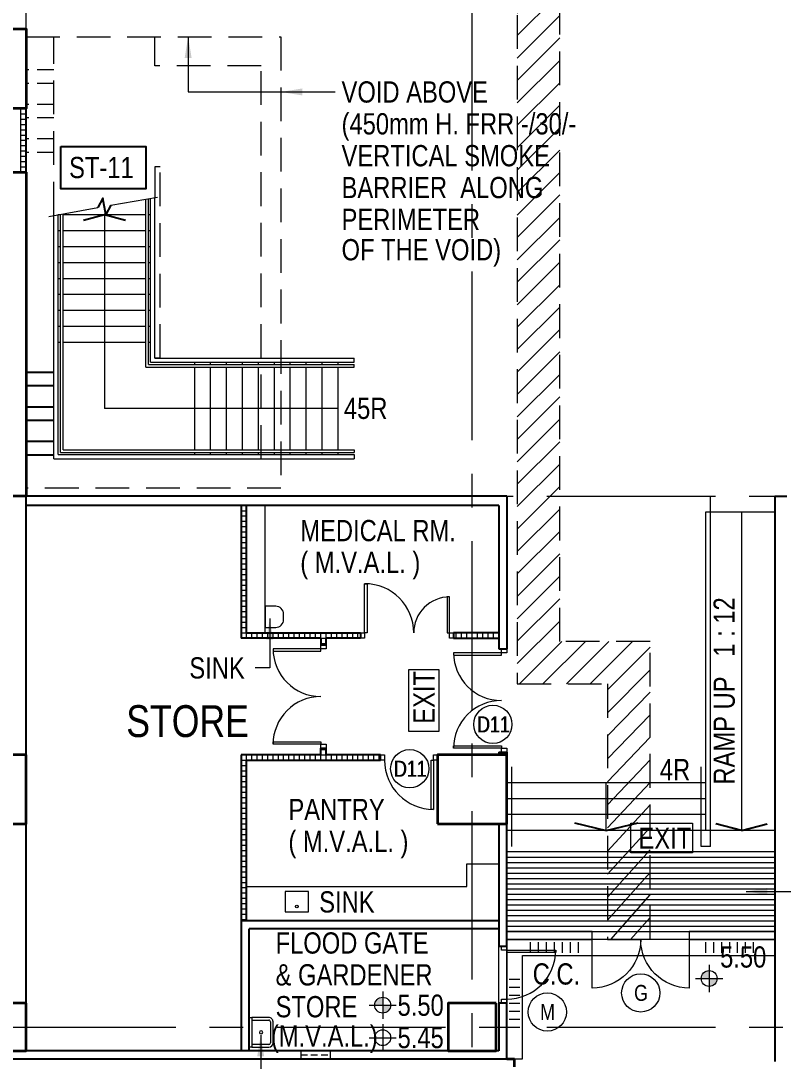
# Model space of a CAD drawing. Header units: millimetres. Extents: x 833576263 to 1668046980, y 817519639 to 1636103653.
# Drawn here: x 834035890 to 834050248, y 818036284 to 818055878 of the extents above; entities that cross this region are included whole.
import ezdxf
from ezdxf.enums import TextEntityAlignment as Align

# ---------------------------------------------------------------- set-up
doc = ezdxf.new("R2010")
doc.units = ezdxf.units.MM
doc.header["$LTSCALE"] = 100
doc.header["$MEASUREMENT"] = 0
for name, pattern in [('R_P_Grid$0$CENTER', [50.800000000000004, 31.75, -6.35, 6.35, -6.35]), ('R_P_LG$0$HIDDEN', [9.524999999999999, 6.35, -3.175]), ('R_P_LG$0$HIDDEN2', [4.762499999999999, 3.175, -1.5875]), ('R_P_LG$0$HIDDENX2', [19.049999999999997, 12.7, -6.35])]:
    doc.linetypes.add(name, pattern=pattern)
for name, color, linetype, lineweight in [('R_P_Grid$0$RDA0251', 1, 'R_P_Grid$0$CENTER', 18), ('R_P_LG$0$3-WALL-FNSH', 1, 'Continuous', 35), ('R_P_LG$0$RDA0321', 7, 'Continuous', 18), ('R_P_LG$0$RDA0322', 1, 'Continuous', 18), ('R_P_LG$0$RDA04011', 4, 'Continuous', 25), ('R_P_LG$0$RDA04031', 3, 'Continuous', 25), ('R_P_LG$0$RDA0502', 4, 'Continuous', 25), ('R_P_LG$0$RDA0506', 7, 'Continuous', 18), ('R_P_LG$0$RDA0621', 7, 'Continuous', 13), ('R_P_LG$0$RDA0624', 7, 'Continuous', 13), ('R_P_LG$0$RDA2141', 6, 'Continuous', 13), ('R_P_LG$0$RDA2142', 1, 'Continuous', 18), ('R_P_LG$0$RDA2202', 3, 'Continuous', 25), ('R_P_LG$0$RDA2203', 11, 'Continuous', 25), ('R_P_LG$0$RDA2301', 7, 'Continuous', 18), ('R_P_LG$0$RDA2302', 7, 'R_P_LG$0$HIDDEN', 18), ('R_P_LG$0$RDA2401', 1, 'Continuous', 18), ('R_P_LG$0$RDA2804S', 2, 'Continuous', 35), ('R_P_LG$0$RDA2881', 7, 'R_P_LG$0$HIDDEN', 18), ('R_P_LG$0$RDA3151', 1, 'Continuous', 18), ('R_P_LG$0$RDA4401', 1, 'Continuous', 18), ('R_P_LG$0$RDA4701', 7, 'Continuous', 18), ('R_P_LG$0$RDA7101', 1, 'Continuous', 18), ('R_P_LG$0$RDA7401', 4, 'Continuous', 18)]:
    doc.layers.add(name, color=color, linetype=linetype, lineweight=lineweight)
doc.layers.add('X-REF', color=7, linetype='Continuous')
doc.styles.add('R_P_LG$0$Arial', font='arial.ttf', dxfattribs={"width": 0.8})
doc.styles.add('R_P_LG$0$Arial_3', font='arial.ttf', dxfattribs={"width": 0.8, "height": 800})
doc.styles.add('R_P_LG$0$romans', font='arial.ttf', dxfattribs={"width": 0.8})
doc.dimstyles.new('R_P_LG$0$M_200LA', dxfattribs={"dimscale": 200, "dimtxt": 2.5, "dimasz": 2, "dimexe": 0.8, "dimexo": 0, "dimgap": 0.75, "dimtad": 1, "dimdec": 0, "dimrnd": 1, "dimzin": 12, "dimdsep": 46, "dimtxsty": 'R_P_LG$0$romans', "dimcen": 2, "dimdle": 1, "dimclrd": 7, "dimclre": 7, "dimclrt": 4, "dimaunit": 1, "dimadec": 3, "dimazin": 0, "dimtfac": 1, "dimtdec": 0, "dimtix": 1, "dimtmove": 2, "dimatfit": 3, "dimfxl": 1, "dimtolj": 1, "dimlwd": 18, "dimlwe": 18, "dimarcsym": 0})
pattern_1 = [(90, (834088689.9999965, 818042725.6678894), (-150, 1.926133563756594e-08), [])]

# ---------------------------------------------------------------- blocks, each defined once
blk = doc.blocks.new('R_P_Grid')
at = {"layer": 'R_P_Grid$0$RDA0251'}
for p, q in [((834035989.9999973, 818027660.0333312), (834035989.9999973, 818124763.3666668)), ((834044389.9999969, 818027660.0333312), (834044389.9999969, 818124763.3666668)), ((833964515, 818046926.6999925), (834072885.2222219, 818046926.6999925)), ((833964515, 818036926.699993), (834072885.2222219, 818036926.699993))]:
    blk.add_line(p, q, dxfattribs=at)
blk = doc.blocks.new('R_P_LG$0$P46A_Symb_EXIT')
at = {"layer": 'R_P_LG$0$RDA7101'}
for p, q in [((-2.611913008149713, -0.9940047366544604), (-2.611913008149713, 1.805995251983404)), ((-2.611913008149713, 1.805995251983404), (3.199999989476055, 1.805995251983404)), ((3.199999989476055, 1.805995251983404), (3.199999989476055, -0.9940047366544604)), ((3.199999989476055, -0.9940047366544604), (-2.611913008149713, -0.9940047366544604))]:
    blk.add_line(p, q, dxfattribs=at)
at = {"layer": 'R_P_LG$0$RDA7101', "insert": (-1.890231524128467, 1.387825770769268), "char_height": 2, "width": 6.156960000000001, "attachment_point": 1, "style": 'R_P_LG$0$Arial_3'}
blk.add_mtext('EXIT', dxfattribs=at)
blk = doc.blocks.new('R_P_LG$0$DD_900-900')
at = {"layer": 'R_P_LG$0$RDA3151'}
for points in [[(0, -100.0000000532716), (0, 0), (75.0000000044704, 0), (75.0000000044704, -100.0000000532716)], [(1949.999999921024, -100.0000000532716), (1874.999999916554, -100.0000000532716), (1874.999999916554, 0), (1949.999999921024, 0)], [(75.0000000044704, -1000.000000009313), (119.9999999787659, -1000.000000009313), (119.9999999787659, -100.0000000532716), (75.0000000044704, -100.0000000532716)], [(1874.999999916554, -100.0000000532716), (1874.999999916554, -1000.000000009313), (1829.999999942258, -1000.000000009313), (1829.999999942258, -100.0000000532716)]]:
    blk.add_lwpolyline(points, close=True, dxfattribs=at)
for centre, start, end in [((75.0000000044704, -100.0000000532716), 270, 0), ((1874.999999916554, -100.0000000532716), 180, 270)]:
    blk.add_arc(centre, 899.9999999560416, start, end, dxfattribs=at)
blk = doc.blocks.new('R_P_LG$0$LMark-FFL-1')
h = blk.add_hatch(color=256)
h.paths.add_polyline_path([(0, 0.75, 0.4142135623730951), (-0.75, 0), (3.637978807091713e-12, 7.275957614183426e-12)])
h.paths.add_polyline_path([(0.75, 0), (0, 0), (0, -0.75, 0.4142135623730951)])
for p, q in [((0, 1.279999999998836), (0, -1.279999999998836)), ((-1.280000000002474, 0), (1.279999999998836, 0))]:
    blk.add_line(p, q)
blk.add_circle((0, 0), 0.75)
at = {"color": 7, "style": 'R_P_LG$0$romans', "width": 0.8}
blk.add_attdef('FFL', (1.029999999998836, 1.029999999998836), '', height=2, dxfattribs=at)
blk = doc.blocks.new('R_P_LG$0$LMark-SFL-1')
for p, q in [((4.656612873077393e-10, 1.28000000026077), (4.656612873077393e-10, -1.279999999795109)), ((-1.279999999795109, 0), (1.28000000026077, 0))]:
    blk.add_line(p, q)
blk.add_circle((4.656612873077393e-10, 0), 0.75)
at = {"color": 7, "style": 'R_P_LG$0$romans', "width": 0.8}
blk.add_attdef('SFL', (1.03000000026077, 1.03000000026077), '', height=2, dxfattribs=at)
blk = doc.blocks.new('R_P_LG$0$D-925')
at = {"layer": 'R_P_LG$0$RDA3151'}
for points in [[(75.00000000447028, 100.0000000532716), (75.00000000447051, 1025.000000053272), (119.999999978766, 1025.000000053272), (119.9999999787658, 100.0000000532716)], [(0, 100.0000000532716), (75.00000000447028, 100.0000000532716), (75.00000000447028, -1.4210854715202e-14), (0, 0)], [(1075.00000000894, 100.0000000532714), (1075.00000000894, -1.989519660128281e-13), (1000.00000000447, -1.84741111297626e-13), (1000.00000000447, 100.0000000532715)]]:
    blk.add_lwpolyline(points, close=True, dxfattribs=at)
blk.add_arc((75.00000000447028, 100.0000000532716), 925, 0, 90, dxfattribs=at)
blk = doc.blocks.new('R_P_LG$0$P46A_Clean_Sink - P46A_Clean_Sink-V115-LG_F _5_000 Mpd_')
at = {"layer": 'R_P_LG$0$RDA7401'}
for p, q in [((-280.0000000923872, 0), (279.9999999504536, 0)), ((-280.0000000923872, -49.99999981373549), (-280.0000000923872, 0)), ((279.9999999504536, 0), (279.9999999504536, -49.99999981373549)), ((-280.0000000923872, -49.99999981373549), (-280.0000000923872, -369.9999998990447)), ((279.9999999504536, -49.99999981373549), (-280.0000000923872, -49.99999981373549)), ((-230.0000001367182, -369.9999998990447), (-230.0000001367182, -49.99999981373549)), ((229.999999852851, -49.99999981373549), (229.999999852851, -369.9999998990447)), ((279.9999999504536, -369.9999998990447), (279.9999999504536, -49.99999981373549)), ((199.9999998226762, -399.9999999292195), (-200.0000001065433, -399.9999999292195)), ((-200.0000001065433, -449.9999998848886), (199.9999998226762, -449.9999998848886))]:
    blk.add_line(p, q, dxfattribs=at)
for centre, radius, start, end in [((-1.419335603713989e-07, -224.9999998714775), 30.00000003017485, 0, 180), ((-200.0000001065433, -369.9999998990447), 79.99999998584391, 180, 269.9999999999996), ((-200.0000001065433, -369.9999998990447), 30.00000003017487, 180, 269.9999999999996), ((-1.419335603713989e-07, -224.9999998714775), 30.00000003017485, 180, 0), ((199.9999998226762, -369.9999998990447), 80.00000012777744, 269.9999999999996, 0), ((199.9999998226762, -369.9999998990447), 30.00000003017485, 269.9999999999996, 0)]:
    blk.add_arc(centre, radius, start, end, dxfattribs=at)
blk = doc.blocks.new('R_P_LG$0$DD_925-675')
at = {"layer": 'R_P_LG$0$RDA3151'}
for points in [[(0, -100.0000000532716), (0, 0), (75.0000000044704, 0), (75.0000000044704, -100.0000000532716)], [(75.0000000044704, -775.0000000532716), (119.9999999787659, -775.0000000532716), (119.9999999787659, -100.0000000532716), (75.0000000044704, -100.0000000532716)], [(1674.999999960512, -100.0000000532718), (1674.999999960512, -1025.000000009313), (1629.999999986217, -1025.000000009313), (1629.999999986217, -100.0000000532718)], [(1749.999999964982, -100.0000000532718), (1674.999999960512, -100.0000000532718), (1674.999999960512, -1.13686837721616e-13), (1749.999999964982, -1.13686837721616e-13)]]:
    blk.add_lwpolyline(points, close=True, dxfattribs=at)
for centre, radius, start, end in [((75.0000000044704, -100.0000000532716), 675, 270, 0), ((1674.999999960512, -100.0000000532718), 924.9999999560416, 180, 270)]:
    blk.add_arc(centre, radius, start, end, dxfattribs=at)
blk = doc.blocks.new('R_P_LG')
at = {"layer": 'R_P_LG$0$RDA0621'}
h = blk.add_hatch(dxfattribs=at)
h.set_pattern_fill('_USER', color=256, scale=100, angle=90, double=1, pattern_type=0)
h.set_pattern_definition([(90, (834035889.9999964, 818053026.6999933), (-100, 6.123233995736766e-15), []), (180, (834035889.9999964, 818053026.6999933), (-1.224646799147353e-14, -100), [])])
h.paths.add_polyline_path([(834035889.9999971, 818054226.6999931), (834035889.9999971, 818053026.6999933), (834035989.9999973, 818053026.6999933), (834035989.9999973, 818054226.6999931)])
h = blk.add_hatch(dxfattribs=at)
h.set_pattern_fill('_USER', color=256, scale=100, double=1, pattern_type=0)
h.set_pattern_definition([(0, (834040139.9999967, 818044351.7000166), (0, 100), []), (90, (834040139.9999967, 818044351.7000166), (-100, 6.123233995736766e-15), [])])
h.paths.add_polyline_path([(834042289.9999968, 818044351.7000166), (834040139.9999967, 818044351.7000165), (834040139.9999968, 818046746.700006), (834040039.9999967, 818046746.700006), (834040039.9999967, 818044251.7000165), (834041540.0000068, 818044251.7000165), (834041540.0000068, 818044126.7000164), (834041640.0000069, 818044126.7000164), (834041640.0000068, 818044251.7000165), (834042289.9999968, 818044251.7000165)])
h = blk.add_hatch(dxfattribs=at)
h.set_pattern_fill('_USER', color=256, scale=100, double=1, pattern_type=0)
h.set_pattern_definition([(0, (834044889.9999968, 818044251.7000165), (0, 100), []), (90, (834044889.9999968, 818044251.7000165), (-100, 6.123233995736766e-15), [])])
h.paths.add_polyline_path([(834044889.9999974, 818044351.7000166), (834044039.9999968, 818044351.7000166), (834044039.9999968, 818044251.7000165), (834044889.9999974, 818044251.7000165)])
h = blk.add_hatch(dxfattribs=at)
h.set_pattern_fill('_USER', color=256, scale=100, double=1, pattern_type=0)
h.set_pattern_definition([(0, (834040139.9999968, 818041951.7000166), (0, 100), []), (90, (834040139.9999968, 818041951.7000166), (-100, 6.123233995736766e-15), [])])
h.paths.add_polyline_path([(834042664.9999967, 818042051.7000167), (834041640.0000067, 818042051.7000167), (834041640.0000067, 818042176.7000165), (834041540.0000069, 818042176.7000165), (834041540.0000069, 818042051.7000167), (834040039.9999967, 818042051.7000167), (834040039.9999967, 818038926.6999923), (834040139.9999968, 818038926.6999923), (834040139.9999968, 818041951.7000166), (834042664.99999, 818041951.7000166)])
at = {"layer": 'R_P_LG$0$RDA0624', "lineweight": 18}
h = blk.add_hatch(dxfattribs=at)
h.set_pattern_fill('DOTS', color=4, scale=90, angle=45, style=0)
h.set_pattern_definition([(45, (0, 0), (-50.51394068101398, 151.541822043042), [0, -142.875])])
edge = h.paths.add_edge_path()
edge.add_arc((834065389.9999963, 818020126.6999962), 13000.00000263652, 75.00000000414259, 89.9999999952714)
edge.add_line((834065389.9999974, 818033126.6999989), (833989233.5976833, 818033126.7000066))
edge.add_arc((833989233.597684, 818040126.7000055), 6999.999998927116, 227.4784739362417, 269.9999999941455, ccw=False)
edge.add_line((833984502.527596, 818034967.5357507), (833978583.9299077, 818040395.0234413))
edge.add_arc((833983314.9999862, 818045554.1876857), 6999.999984888378, 180, 227.4784739363992, ccw=False)
edge.add_line((833976315.0000013, 818045554.1876857), (833976315.0000013, 818098726.7000034))
edge.add_arc((833983314.976107, 818098726.709901), 6999.976105696999, 115.8417149994728, 180.0000810131503, ccw=False)
edge.add_line((833980263.7812061, 818105026.6999928), (834002230.1033152, 818105026.6999928))
edge.add_line((834002230.1033152, 818105026.6999928), (834002230.413197, 818116699.7000031))
edge.add_line((834002230.413197, 818116699.7000031), (833958315.0000013, 818116699.7000031))
edge.add_line((833958315.0000013, 818116699.7000031), (833958315.0000013, 818110699.7000031))
edge.add_line((833958315.0000013, 818110699.7000031), (833963315.0000012, 818110699.7000031))
edge.add_arc((833963315.0000015, 818103699.7000035), 6999.999999642372, -2.9272086976561695e-09, 90.00000000292721, ccw=False)
edge.add_line((833970315.0000012, 818103699.7000031), (833970315.0000012, 818045554.1876926))
edge.add_arc((833983315.0000013, 818045554.1876926), 13000.00000011921, 180, 227.4784739345236)
edge.add_line((833974528.726979, 818035972.8826468), (833980447.3246655, 818030545.3949575))
edge.add_arc((833989233.5976875, 818040126.7000029), 12999.99999955266, 227.4784739342649, 269.9999999989492)
edge.add_line((833989233.5976872, 818027126.7000034), (834065245.1822366, 818027126.700002))
edge.add_arc((834065245.1822366, 818019026.6999972), 8100.000004768372, 75.00000000437308, 90, ccw=False)
edge.add_line((834067341.6165025, 818026850.6991949), (834090782.7578804, 818020569.6642944))
edge.add_arc((834094147.4054662, 818033126.7000366), 13000.00000035616, 255.0000000030815, 269.9999999994746)
edge.add_line((834094147.4054661, 818020126.7000363), (834118759.2740967, 818020126.7000363))
edge.add_arc((834118759.2740966, 818033126.7000384), 13000.00000214577, 270.0000000005253, 282.2616543713316)
edge.add_line((834121520.1678634, 818020423.256975), (834124956.9902881, 818021170.1963334))
edge.add_arc((834126677.2394812, 818013254.9741181), 8100.000000232277, 20.44433993465998, 102.2616543725735, ccw=False)
edge.add_arc((834190761.176432, 818035930.6960492), 59878.77763876336, 183.6705173323146, 199.3563955367698, ccw=False)
edge.add_line((834131005.2285776, 818032097.3283995), (834127870.7181177, 818029996.4247496))
edge.add_line((834127870.7181177, 818029996.4247496), (834126362.9837276, 818029715.8154355))
edge.add_arc((834117071.8822508, 818047426.7000369), 20000.00000036203, 270.00000000068303, 297.68143099358963, ccw=False)
edge.add_line((834117071.882251, 818027426.7000365), (834089164.086918, 818027426.7000363))
edge.add_arc((834089164.0869178, 818033426.7000366), 6000.000000357628, 255.000000005385, 270.0000000022767, ccw=False)
edge.add_line((834087611.1726476, 818027631.1450784), (834068754.6475824, 818032683.7357408))
at = {"layer": 'R_P_LG$0$RDA2881', "linetype": 'R_P_LG$0$HIDDEN', "ltscale": 0.5}
h = blk.add_hatch(dxfattribs=at)
h.set_pattern_fill('_USER', color=256, scale=300, angle=45, pattern_type=0)
h.set_pattern_definition([(45, (0, 0), (-212.1320343559643, 212.1320343559643), [])])
h.paths.add_polyline_path([(834026855.0635064, 818064524.887271), (834026805.0635064, 818064611.4898115), (834026805.0635064, 818074151.6999891), (834028458.3196408, 818074151.6999891), (834029483.3196397, 818073126.6999902), (834045239.9999985, 818073126.6999902), (834045239.9999985, 818043387.9999983), (834046939.9999964, 818043387.9999983), (834046939.9999964, 818038576.6999773), (834047739.9999964, 818038576.6999773), (834047739.9999964, 818044187.9999983), (834046039.9999985, 818044187.9999983), (834046039.9999985, 818073926.6999902), (834029390.4264209, 818073926.6999902), (834028665.426422, 818074651.6999891), (834026305.0635064, 818074651.6999891), (834026305.0635064, 818064477.5152153), (834026422.0508044, 818064274.887271)])
at = {"layer": 'R_P_LG$0$RDA4701'}
h = blk.add_hatch(dxfattribs=at)
h.set_pattern_fill('_USER', color=256, scale=149.9999999999999, angle=77.52488051566031, pattern_type=0)
h.set_pattern_definition(pattern_1)
h.paths.add_polyline_path([(834046430.9871612, 818038326.6999857), (834046430.9871609, 818038526.6999862), (834045405.9871608, 818038526.6999855), (834045405.9871608, 818038326.6999857)])
h = blk.add_hatch(dxfattribs=at)
h.set_pattern_fill('_USER', color=256, scale=149.9999999999999, angle=77.52488051566031, pattern_type=0)
h.set_pattern_definition(pattern_1)
h.paths.add_polyline_path([(834048699.0128422, 818038326.6999857), (834048699.0128424, 818038526.6999862), (834049724.0128425, 818038526.6999855), (834049724.0128425, 818038326.6999857)])
h = blk.add_hatch(dxfattribs=at)
h.set_pattern_fill('_USER', color=256, scale=149.9999999999999, angle=-12.4751194843397, pattern_type=0)
h.set_pattern_definition([(360, (834049488.9679009, 817994626.6999791), (1.926136319211892e-08, 150), [])])
h.paths.add_polyline_path([(834045089.9999973, 818036885.7128145), (834045289.9999977, 818036885.7128147), (834045289.999997, 818037910.7128148), (834045089.9999973, 818037910.7128148)])
for p, q in [((834036514.9999977, 818049253.6999916), (834035989.9999971, 818049253.6999915)), ((834036514.9999939, 818048999.6999917), (834035989.9999933, 818048999.6999916)), ((834036514.9999977, 818048603.6999916), (834035989.9999971, 818048603.6999915)), ((834036514.9999939, 818048349.6999917), (834035989.9999933, 818048349.6999916)), ((834036514.9999979, 818047953.6999915), (834035989.9999973, 818047953.6999915)), ((834036514.999994, 818047699.6999913), (834035989.9999934, 818047699.6999912))]:
    blk.add_line(p, q)
at = {"layer": 'R_P_LG$0$3-WALL-FNSH'}
for p, q in [((834045039.9999973, 818036326.6999924), (834045189.9999974, 818036326.6999924)), ((834045189.9999974, 818036176.6999924), (834045189.9999974, 818036326.6999923))]:
    blk.add_line(p, q, dxfattribs=at)
at = {"layer": 'R_P_LG$0$RDA0502'}
blk.add_lwpolyline([(834036642.7459668, 818053512.7487472), (834038242.7459608, 818053512.7487472), (834038242.7459608, 818052712.7487501), (834036642.7459668, 818052712.7487501)], close=True, dxfattribs=at)
at = {"layer": 'R_P_LG$0$RDA0506'}
for centre in [(834044779.9999974, 818042626.7000166), (834043214.9999969, 818041791.7000171), (834047565.0000021, 818037569.6972877), (834045805.0000021, 818037209.6972877)]:
    blk.add_circle(centre, 359.9999999999997, dxfattribs=at)
at = {"layer": 'R_P_LG$0$RDA2141'}
for points in [[(834045039.9999974, 818038576.6999924), (834046650.0000021, 818038576.6999925), (834046650.0000021, 818038726.6999792), (834045039.9999974, 818038726.6999791)], [(834048480.0000021, 818038576.6999925), (834050090.0000069, 818038576.6999924), (834050090.0000069, 818038726.6999792), (834048480.0000021, 818038726.6999793)]]:
    blk.add_lwpolyline(points, close=True, dxfattribs=at)
blk.add_lwpolyline([(834048480.0000021, 818038576.6999924), (834048480.0000021, 818037661.6999924, -0.4142135621441404), (834047565.0000021, 818038576.6999924, -0.4142135621822995), (834046650.0000021, 818037661.6999924), (834046650.0000021, 818038576.6999924)], format="xyb", dxfattribs=at)
at = {"layer": 'R_P_LG$0$RDA2142', "linetype": 'R_P_LG$0$HIDDENX2', "ltscale": 0.1}
for p, q in [((834041162.9999967, 818036476.6999923), (834041162.9999967, 818036326.6999923)), ((834041712.9999967, 818036476.6999923), (834041712.9999967, 818036326.6999923)), ((834041162.9999967, 818036401.6999923), (834041712.9999967, 818036401.6999923))]:
    blk.add_line(p, q, dxfattribs=at)
at = {"layer": 'R_P_LG$0$RDA2202'}
for p, q in [((834035989.9999971, 818042051.7000165), (834035989.9999976, 818046926.6999931)), ((834045039.9999974, 818046926.700006), (834035989.9999964, 818046926.700006)), ((834045039.9999974, 818046926.700006), (834045039.9999974, 818044051.7000165)), ((834050090.0000069, 818046926.6999913), (834050090.0000069, 818036276.6999989)), ((834050090.0000069, 818046926.6999925), (834050315.0000068, 818046926.6999924)), ((834044889.9999974, 818046746.700006), (834035989.9999964, 818046746.700006)), ((834044889.9999974, 818046746.700006), (834044889.9999974, 818044051.7000165)), ((834044889.9999974, 818044051.7000165), (834045039.9999974, 818044051.7000165)), ((834044889.9999974, 818042101.7000165), (834045039.9999974, 818042101.7000165)), ((834044889.9999974, 818042101.7000165), (834044889.9999974, 818042051.7000164)), ((834045039.9999974, 818042101.7000165), (834045039.9999974, 818042051.7000165)), ((834035989.9999971, 818037376.6999924), (834035989.9999971, 818040751.7000158)), ((834044889.9999974, 818040751.7000165), (834044889.9999974, 818038451.6999857)), ((834045039.9999974, 818038451.6999857), (834045039.9999974, 818040751.7000165)), ((834040039.9999967, 818038926.6999923), (834040039.9999967, 818036476.6999924)), ((834044889.9999974, 818038926.6999923), (834040039.9999967, 818038926.6999923)), ((834040189.9999968, 818036476.6999923), (834040189.9999968, 818038776.6999923)), ((834044889.9999974, 818038776.6999923), (834040189.9999968, 818038776.6999923)), ((834044889.9999974, 818038451.6999857), (834045039.9999974, 818038451.6999857)), ((834044889.9999974, 818037376.6999857), (834044889.9999974, 818036476.6999924)), ((834045039.9999974, 818037376.6999857), (834044889.9999974, 818037376.6999857)), ((834045039.9999974, 818036326.6999924), (834045039.9999974, 818037376.6999857)), ((834044889.9999974, 818036476.6999924), (834030340.0000001, 818036476.6999924)), ((834030190.0000001, 818036326.6999925), (834045039.9999974, 818036326.6999924))]:
    blk.add_line(p, q, dxfattribs=at)
at = {"layer": 'R_P_LG$0$RDA2203'}
for p, q in [((834035989.9999964, 818053026.6999933), (834035989.9999964, 818054226.6999931)), ((834040039.9999967, 818046746.700006), (834040039.9999967, 818044251.7000165)), ((834040139.9999967, 818044351.7000166), (834040139.9999968, 818046746.700006)), ((834040139.9999967, 818044351.7000165), (834042289.9999968, 818044351.7000166)), ((834042289.9999968, 818044351.7000166), (834042289.9999968, 818044251.7000165)), ((834044889.9999968, 818044351.7000166), (834044039.9999968, 818044351.7000166)), ((834044039.9999968, 818044351.7000166), (834044039.9999968, 818044251.7000165)), ((834041540.0000068, 818044251.7000165), (834040039.9999967, 818044251.7000165)), ((834041540.0000068, 818044251.7000165), (834041540.0000068, 818044126.7000164)), ((834041540.0000068, 818044126.7000164), (834041640.0000069, 818044126.7000164)), ((834041640.0000069, 818044126.7000164), (834041640.0000068, 818044251.7000164)), ((834042289.9999968, 818044251.7000165), (834041640.0000069, 818044251.7000165)), ((834044039.9999968, 818044251.7000165), (834044889.9999968, 818044251.7000165)), ((834041540.0000068, 818042176.7000165), (834041640.0000067, 818042176.7000165)), ((834041540.0000069, 818042051.7000167), (834041540.0000069, 818042176.7000165)), ((834041640.0000067, 818042051.7000167), (834041640.0000067, 818042176.7000165)), ((834040039.9999967, 818042051.7000167), (834040039.9999967, 818038926.6999923)), ((834041540.0000069, 818042051.7000167), (834040039.9999967, 818042051.7000167)), ((834040139.9999968, 818038926.6999923), (834040139.9999968, 818041951.7000166)), ((834040139.9999968, 818041951.7000166), (834042664.99999, 818041951.7000166)), ((834042664.9999967, 818042051.7000167), (834041640.0000067, 818042051.7000167)), ((834042664.99999, 818041951.7000166), (834042664.9999967, 818042051.7000167))]:
    blk.add_line(p, q, dxfattribs=at)
at = {"layer": 'R_P_LG$0$RDA2301'}
for p, q in [((834044889.9999974, 818037376.6999857), (834044889.9999974, 818038451.6999857)), ((834045039.9999974, 818037376.6999857), (834045039.9999974, 818038451.6999857)), ((834045039.9999973, 818036326.6999924), (834045189.9999974, 818036326.6999924))]:
    blk.add_line(p, q, dxfattribs=at)
at = {"layer": 'R_P_LG$0$RDA2302'}
for p, q in [((834036514.999997, 818052212.4988228), (834036514.9999971, 818055576.6999927)), ((834038414.9999961, 818055026.7000059), (834038414.9999961, 818055576.6999931)), ((834040414.9999971, 818055026.7000059), (834038414.9999961, 818055026.7000059)), ((834040414.9999973, 818047626.6999917), (834040414.9999971, 818055026.7000059)), ((834038514.9999961, 818053126.6999933), (834038414.9999961, 818053126.6999933)), ((834038414.9999961, 818053126.6999933), (834038414.9999961, 818052549.7769287)), ((834038514.9999961, 818049526.6999917), (834038514.9999961, 818053126.6999933)), ((834038514.9999961, 818049526.6999917), (834038414.9999971, 818049526.6999917))]:
    blk.add_line(p, q, dxfattribs=at)
at = {"layer": 'R_P_LG$0$RDA2302', "linetype": 'R_P_LG$0$HIDDEN2'}
for p, q in [((834036514.9999977, 818054953.6999797), (834035989.9999971, 818054953.6999795)), ((834036514.9999977, 818054699.6999798), (834035989.9999971, 818054699.6999797)), ((834036514.9999977, 818054303.6999795), (834035989.9999971, 818054303.6999795)), ((834036514.9999977, 818054049.6999795), (834035989.9999971, 818054049.6999794)), ((834036514.9999977, 818053653.6999795), (834035989.9999971, 818053653.6999795)), ((834036514.9999977, 818053399.6999795), (834035989.9999971, 818053399.6999794))]:
    blk.add_line(p, q, dxfattribs=at)
at = {"layer": 'R_P_LG$0$RDA2302'}
blk.add_lwpolyline([(834035989.9999973, 818055576.6999925), (834040789.9999964, 818055576.6999937), (834040789.9999964, 818047076.6999924), (834035989.9999971, 818047076.6999924)], dxfattribs=at)
at = {"layer": 'R_P_LG$0$RDA2401'}
for p, q in [((834037588.1894741, 818052403.0058303), (834038464.9999971, 818052558.6526685)), ((834038414.9999971, 818049526.6999917), (834038414.9999971, 818052540.9011892)), ((834036414.9999971, 818052194.7473435), (834037341.8105205, 818052359.2699214)), ((834038244.9999974, 818049356.6999921), (834038244.9999974, 818052510.7236744)), ((834038293.9999974, 818049405.6999918), (834038293.9999974, 818052519.4218993)), ((834038334.9999974, 818049446.699992), (834038334.9999974, 818052526.7000058)), ((834036514.9999971, 818047626.6999917), (834036514.9999971, 818052212.4988227)), ((834036594.9999971, 818047706.6999916), (834036594.9999971, 818052226.7000061)), ((834036594.9999971, 818052226.700006), (834036635.9999971, 818052226.700006)), ((834036635.9999971, 818047747.6999917), (834036635.9999971, 818052233.9781127)), ((834036684.9999971, 818047796.6999917), (834036684.9999971, 818052242.6763375)), ((834036684.9999971, 818052226.700006), (834038244.9999974, 818052226.700006)), ((834037464.9999973, 818052226.700006), (834037464.9999976, 818048576.6999915)), ((834038293.9999974, 818052226.700006), (834038334.9999974, 818052226.700006)), ((834036594.9999971, 818051926.700006), (834036635.9999971, 818051926.700006)), ((834036684.9999971, 818051926.700006), (834038244.9999974, 818051926.700006)), ((834038293.9999974, 818051926.700006), (834038334.9999974, 818051926.700006)), ((834036594.9999971, 818051626.700006), (834036635.9999971, 818051626.700006)), ((834036684.9999971, 818051626.700006), (834038244.9999974, 818051626.700006)), ((834038293.9999974, 818051626.700006), (834038334.9999974, 818051626.700006)), ((834036594.9999971, 818051326.700006), (834036635.9999971, 818051326.700006)), ((834036684.9999971, 818051326.700006), (834038244.9999974, 818051326.700006)), ((834038293.9999974, 818051326.700006), (834038334.9999974, 818051326.700006)), ((834036594.9999971, 818051026.700006), (834036635.9999971, 818051026.700006)), ((834036684.9999971, 818051026.700006), (834038244.9999974, 818051026.700006)), ((834038293.9999974, 818051026.700006), (834038334.9999974, 818051026.700006)), ((834036594.9999971, 818050726.700006), (834036635.9999971, 818050726.700006)), ((834036684.9999971, 818050726.700006), (834038244.9999974, 818050726.700006)), ((834038293.9999974, 818050726.700006), (834038334.9999974, 818050726.700006)), ((834036594.9999971, 818050426.700006), (834036635.9999971, 818050426.700006)), ((834036684.9999971, 818050426.700006), (834038244.9999974, 818050426.700006)), ((834038293.9999974, 818050426.700006), (834038334.9999974, 818050426.700006)), ((834036594.9999971, 818050126.700006), (834036635.9999971, 818050126.700006)), ((834036684.9999971, 818050126.700006), (834038244.9999974, 818050126.700006)), ((834038293.9999974, 818050126.700006), (834038334.9999974, 818050126.700006)), ((834036594.9999971, 818049826.700006), (834036635.9999971, 818049826.700006)), ((834036684.9999971, 818049826.700006), (834038244.9999974, 818049826.700006)), ((834038293.9999974, 818049826.700006), (834038334.9999974, 818049826.700006)), ((834038293.9999974, 818049405.6999918), (834042164.9999998, 818049405.699992)), ((834038334.9999974, 818049446.699992), (834042164.9999998, 818049446.699992)), ((834038414.9999971, 818049526.6999917), (834042164.9999998, 818049526.6999917)), ((834039164.9999998, 818049405.699992), (834039164.9999998, 818049446.699992)), ((834039464.9999998, 818049405.699992), (834039464.9999998, 818049446.699992)), ((834039764.9999998, 818049405.699992), (834039764.9999998, 818049446.699992)), ((834040064.9999998, 818049405.699992), (834040064.9999998, 818049446.699992)), ((834040364.9999998, 818049405.699992), (834040364.9999998, 818049446.699992)), ((834040664.9999998, 818049405.699992), (834040664.9999998, 818049446.699992)), ((834040964.9999998, 818049405.699992), (834040964.9999998, 818049446.699992)), ((834041264.9999998, 818049405.699992), (834041264.9999998, 818049446.699992)), ((834041564.9999998, 818049405.699992), (834041564.9999998, 818049446.699992)), ((834041864.9999998, 818049405.699992), (834041864.9999998, 818049446.699992)), ((834042164.9999998, 818049446.699992), (834042164.9999998, 818049526.6999917)), ((834042164.9999998, 818049356.699992), (834042164.9999998, 818049405.699992)), ((834038244.9999974, 818049356.6999921), (834042164.9999998, 818049356.699992)), ((834039164.9999998, 818047796.6999917), (834039164.9999998, 818049356.699992)), ((834039464.9999998, 818047796.6999917), (834039464.9999998, 818049356.699992)), ((834039764.9999998, 818047796.6999917), (834039764.9999998, 818049356.699992)), ((834040064.9999998, 818047796.6999917), (834040064.9999998, 818049356.699992)), ((834040364.9999998, 818047796.6999917), (834040364.9999998, 818049356.699992)), ((834040664.9999998, 818047796.6999917), (834040664.9999998, 818049356.699992)), ((834040964.9999998, 818047796.6999917), (834040964.9999998, 818049356.699992)), ((834041264.9999998, 818047796.6999917), (834041264.9999998, 818049356.699992)), ((834041564.9999998, 818047796.6999917), (834041564.9999998, 818049356.699992)), ((834041864.9999998, 818047796.6999917), (834041864.9999998, 818049356.699992)), ((834041864.9999998, 818048576.6999918), (834037464.9999976, 818048576.6999915)), ((834036594.9999971, 818047706.6999916), (834042164.9999998, 818047706.6999917)), ((834036635.9999971, 818047747.6999917), (834042164.9999998, 818047747.6999917)), ((834036684.9999971, 818047796.6999917), (834042164.9999998, 818047796.6999917)), ((834039164.9999998, 818047706.6999917), (834039164.9999998, 818047747.6999917)), ((834039464.9999998, 818047706.6999917), (834039464.9999998, 818047747.6999917)), ((834039764.9999998, 818047706.6999917), (834039764.9999998, 818047747.6999917)), ((834040064.9999998, 818047706.6999917), (834040064.9999998, 818047747.6999917)), ((834040364.9999998, 818047706.6999917), (834040364.9999998, 818047747.6999917)), ((834040664.9999998, 818047706.6999917), (834040664.9999998, 818047747.6999917)), ((834040964.9999998, 818047706.6999917), (834040964.9999998, 818047747.6999917)), ((834041264.9999998, 818047706.6999917), (834041264.9999998, 818047747.6999917)), ((834041564.9999998, 818047706.6999917), (834041564.9999998, 818047747.6999917)), ((834041864.9999998, 818047706.6999917), (834041864.9999998, 818047747.6999917)), ((834042164.9999998, 818047796.6999917), (834042164.9999998, 818047747.6999917)), ((834042164.9999998, 818047706.6999917), (834042164.9999998, 818047626.6999917)), ((834036514.9999971, 818047626.6999917), (834042164.9999998, 818047626.6999917)), ((834048880.0000075, 818040326.6999923), (834048880.0000075, 818046926.6999925)), ((834048790.0000075, 818040626.6999923), (834048790.0000075, 818046626.6999925)), ((834048790.0000075, 818046626.6999925), (834050090.0000069, 818046626.6999925)), ((834049465.000007, 818046626.6999924), (834049465.0000072, 818040626.6999923)), ((834045129.9999974, 818041826.6999923), (834045129.9999974, 818040326.6999923)), ((834048700.0000075, 818040326.6999923), (834048700.0000075, 818041826.6999923)), ((834048790.0000075, 818041526.6999923), (834045039.9999974, 818041526.6999923)), ((834048790.0000075, 818041226.6999923), (834045039.9999974, 818041226.6999923)), ((834048790.0000075, 818040926.6999923), (834045039.9999974, 818040926.6999923)), ((834048790.0000075, 818040626.6999923), (834045039.9999974, 818040626.6999923)), ((834050090.0000069, 818040626.6999923), (834048790.0000075, 818040626.6999923)), ((834048880.0000075, 818040326.6999923), (834048700.0000075, 818040326.6999923))]:
    blk.add_line(p, q, dxfattribs=at)
at = {"layer": 'R_P_LG$0$RDA2401', "color": 3, "lineweight": 25}
for q in [(834048982.0370941, 818040756.1095148), (834049947.9629202, 818040756.1095148)]:
    blk.add_line((834049465.0000072, 818040626.6999923), q, dxfattribs=at)
for points in [[(834037588.1894741, 818052403.0058304), (834037492.1325251, 818052227.2616644), (834037437.8674694, 818052535.0140873), (834037341.8105205, 818052359.2699215)], [(834037068.9704084, 818052120.5841975), (834037464.9999973, 818052226.700006), (834037861.0295861, 818052120.5841975)], [(834046315.0000024, 818040772.2880858), (834046915.0000024, 818040626.6999923), (834047515.0000024, 818040772.2880858)]]:
    blk.add_lwpolyline(points, dxfattribs=at)
at = {"layer": 'R_P_LG$0$RDA2401'}
blk.add_lwpolyline([(834046915.0000024, 818040626.6999923), (834046915.0000024, 818041526.6999923)], dxfattribs=at)
at = {"layer": 'R_P_LG$0$RDA2804S'}
for points in [[(834035489.9999964, 818054226.6999931), (834035489.9999964, 818055326.6999933), (834032439.9999943, 818055326.6999933), (834032439.9999943, 818055726.6999934), (834035989.9999964, 818055726.6999934), (834035989.9999964, 818054226.6999931)], [(834035989.9999964, 818053026.6999933), (834035989.9999964, 818046926.6999931), (834029589.9999993, 818046926.6999931), (834029589.9999993, 818047326.699993), (834035489.9999964, 818047326.699993), (834035489.9999964, 818053026.6999933)], [(834035989.9999971, 818042051.7000165), (834034689.9999971, 818042051.7000165), (834034689.9999971, 818040751.7000165), (834035989.9999971, 818040751.7000165)], [(834043739.9999968, 818040751.7000165), (834045039.9999968, 818040751.7000165), (834045039.9999968, 818042051.7000165), (834043739.9999968, 818042051.7000165)], [(834035989.9999971, 818037376.6999958), (834035089.9999971, 818037376.6999958), (834035089.9999971, 818036476.6999959), (834035989.9999971, 818036476.6999959)], [(834044839.9999967, 818037376.6999958), (834043939.9999968, 818037376.6999958), (834043939.9999968, 818036476.6999959), (834044839.9999967, 818036476.6999959)]]:
    blk.add_lwpolyline(points, close=True, dxfattribs=at)
at = {"layer": 'R_P_LG$0$RDA2881'}
blk.add_lwpolyline([(834026855.0635064, 818064524.887271), (834026805.0635064, 818064611.4898115), (834026805.0635064, 818074151.6999891), (834028458.3196408, 818074151.6999891), (834029483.3196397, 818073126.6999902), (834045239.9999985, 818073126.6999902), (834045239.9999985, 818043387.9999983), (834046939.9999964, 818043387.9999983), (834046939.9999964, 818038576.6999773), (834047739.9999964, 818038576.6999773), (834047739.9999964, 818044187.9999983), (834046039.9999985, 818044187.9999983), (834046039.9999985, 818073926.6999902), (834029390.4264209, 818073926.6999902), (834028665.426422, 818074651.6999891), (834026305.0635064, 818074651.6999891), (834026305.0635064, 818064477.5152153), (834026422.0508044, 818064274.887271)], close=True, dxfattribs=at)
at = {"layer": 'R_P_LG$0$RDA4701'}
for p, q in [((834045039.9999974, 818040126.6999792), (834050090.0000067, 818040126.6999792)), ((834045039.9999974, 818040026.6999793), (834050090.0000067, 818040026.6999793)), ((834045039.9999974, 818039926.6999794), (834050090.0000067, 818039926.6999794)), ((834045039.9999974, 818039826.6999795), (834050090.0000067, 818039826.6999795)), ((834045039.9999974, 818039726.6999797), (834050090.0000067, 818039726.6999797)), ((834045039.9999974, 818039626.6999798), (834050090.0000067, 818039626.6999798)), ((834045039.9999974, 818039526.6999799), (834050090.0000067, 818039526.6999799)), ((834045039.9999974, 818039426.69998), (834050090.0000067, 818039426.69998)), ((834045039.9999974, 818039326.6999801), (834050090.0000067, 818039326.6999801)), ((834045039.9999974, 818039226.6999803), (834050090.0000067, 818039226.6999803)), ((834045039.9999974, 818039126.6999804), (834050090.0000067, 818039126.6999804)), ((834045039.9999974, 818039026.6999805), (834050090.0000067, 818039026.6999805)), ((834045039.9999974, 818038926.6999806), (834050090.0000067, 818038926.6999806)), ((834045039.9999974, 818038826.6999807), (834050090.0000067, 818038826.6999807))]:
    blk.add_line(p, q, dxfattribs=at)
for points in [[(834045039.9999974, 818038726.6999792), (834050090.0000067, 818038726.6999792), (834050090.0000067, 818040226.6999791), (834045039.9999974, 818040226.6999791)], [(834045339.9999965, 818038276.6999924), (834050090.0000069, 818038276.6999924), (834050090.0000069, 818038576.6999792), (834045039.9999965, 818038576.6999792), (834045039.9999974, 818036326.6999924), (834045339.9999974, 818036326.6999923)]]:
    blk.add_lwpolyline(points, close=True, dxfattribs=at)
at = {"layer": 'R_P_LG$0$RDA7401'}
blk.add_line((834040489.9999967, 818044351.7000166), (834040489.9999968, 818046746.700006), dxfattribs=at)
blk.add_lwpolyline([(834040490.0000066, 818044451.7000165), (834040690.0000058, 818044451.7000172, 0.4142135624829057), (834040840.0000066, 818044601.7000179), (834040840.0000061, 818044701.7000173, 0.4142135623367907), (834040690.0000061, 818044851.7000179), (834040490.0000063, 818044851.7000167)], format="xyb", close=True, dxfattribs=at)
blk.add_lwpolyline([(834040140.0000062, 818039576.6999923), (834044289.9999965, 818039576.6999923), (834044289.9999967, 818040001.7000155), (834044889.9999973, 818040001.7000151)], dxfattribs=at)
blk.add_lwpolyline([(834040870.0000064, 818039096.6999923), (834041310.0000064, 818039096.6999923), (834041310.0000064, 818039476.6999923), (834040870.0000064, 818039476.6999923)], close=True, dxfattribs=at)
blk.add_circle((834041090.0000064, 818039196.6999923), 24.99999988079071, dxfattribs=at)
at = {"layer": 'R_P_LG$0$RDA0321'}
ref = blk.add_blockref('R_P_LG$0$LMark-SFL-1', (834042704.861756, 818036726.2574129, 1.450008024794352e-06), dxfattribs=dict(at, xscale=200, yscale=200, zscale=200))
ref.add_attrib('SFL', '5.45', dxfattribs={"layer": '0', "color": 7, "height": 399.9999999999996, "style": 'R_P_LG$0$romans', "width": 0.7999999999999999}).set_placement((834043420.2069129, 818036726.2574129), align=Align.MIDDLE)
at = {"layer": 'R_P_LG$0$RDA0322', "xscale": 200, "yscale": 200, "zscale": 200}
blk.add_blockref('R_P_LG$0$LMark-FFL-1', (834048854.004857, 818037840.4285885), dxfattribs=at).add_auto_attribs({'FFL': '5.50'})
at = {"layer": 'R_P_LG$0$RDA0322'}
ref = blk.add_blockref('R_P_LG$0$LMark-FFL-1', (834042704.8017017, 818037338.2574059), dxfattribs=dict(at, xscale=200, yscale=200, zscale=200))
ref.add_attrib('FFL', '5.50', dxfattribs={"layer": '0', "color": 7, "height": 399.9999999999998, "rotation": 9.488226654631971e-07, "style": 'R_P_LG$0$romans', "width": 0.7999999999999997}).set_placement((834043420.1233938, 818037338.2339468), align=Align.MIDDLE)
at = {"layer": 'R_P_LG$0$RDA3151'}
for name, p, rotation in [('R_P_LG$0$DD_925-675', (834044039.9999968, 818044251.7000165), 180), ('R_P_LG$0$DD_900-900', (834041640.0000069, 818044126.7000164), 270), ('R_P_LG$0$DD_900-900', (834045039.9999974, 818044051.7000165), 270), ('R_P_LG$0$D-925', (834043739.9999969, 818042051.7000171), 180), ('R_P_LG$0$D-925', (834044939.999998, 818038451.6999857), 270)]:
    blk.add_blockref(name, p, dxfattribs=dict(at, rotation=rotation))
at = {"layer": 'R_P_LG$0$RDA7101', "xscale": 200.0000000000009, "yscale": 200.0000000000009, "zscale": 200.0000000000009, "rotation": 90}
blk.add_blockref('R_P_LG$0$P46A_Symb_EXIT', (834043561.1990513, 818043017.3040453), dxfattribs=at)
at = {"layer": 'R_P_LG$0$RDA7101', "xscale": 200, "yscale": 200, "zscale": 200}
blk.add_blockref('R_P_LG$0$P46A_Symb_EXIT', (834047900.2079571, 818040405.5009252), dxfattribs=at)
at = {"layer": 'R_P_LG$0$RDA7401', "rotation": 90}
blk.add_blockref('R_P_LG$0$P46A_Clean_Sink - P46A_Clean_Sink-V115-LG_F _5_000 Mpd_', (834040190.0000067, 818036826.6999924), dxfattribs=at)
at = {"layer": 'R_P_LG$0$RDA04011', "style": 'R_P_LG$0$Arial', "width": 0.8}
for s, p in [('VOID ABOVE', (834041930.4405112, 818054337.6416504)), ('(450mm H. FRR -/30/-', (834041930.4405107, 818053737.6416497)), ('VERTICAL SMOKE ', (834041930.4405107, 818053137.64165)), ('BARRIER  ALONG ', (834041930.4405107, 818052537.6416502)), ('PERIMETER', (834041930.4405107, 818051937.6416502)), ('OF THE VOID)', (834041930.4405107, 818051366.6347022)), ('SINK', (834039063.7247227, 818043490.746365)), ('SINK', (834041509.362244, 818039083.2643962))]:
    blk.add_text(s, height=400, dxfattribs=at).set_placement(p)
for s, height, rotation, p in [('RAMP UP   1 : 12', 400, 90, (834049336.0000072, 818041492.4481292)), ('C.C.', 399.9999999999999, 359.9999965849054, (834045530.4791836, 818037726.6999927))]:
    blk.add_text(s, height=height, rotation=rotation, dxfattribs=at).set_placement(p)
at = {"layer": 'R_P_LG$0$RDA04031', "color": 4, "style": 'R_P_LG$0$Arial', "width": 0.8}
for s, p in [('MEDICAL RM.', (834041153.4746706, 818046076.6345007)), ('PANTRY', (834040930.0015962, 818040824))]:
    blk.add_text(s, height=400, dxfattribs=at).set_placement(p)
at = {"layer": 'R_P_LG$0$RDA04031', "color": 4, "lineweight": 25, "style": 'R_P_LG$0$Arial'}
for s, width, p in [('( M.V.A.L. )', 0.7999999523162842, (834041153.4746706, 818045476.6345007)), ('( M.V.A.L. )', 0.7999999523162842, (834040930.0015962, 818040224)), ('(M.V.A.L.)', 0.8, (834040600.5752889, 818036556.6861596))]:
    blk.add_text(s, height=400, dxfattribs=dict(at, width=width)).set_placement(p)
at = {"layer": 'R_P_LG$0$RDA04031', "style": 'R_P_LG$0$Arial', "width": 0.8}
blk.add_text('STORE', height=599.9999999999993, dxfattribs=at).set_placement((834037876.0362533, 818042388.2781203))
at = {"layer": 'R_P_LG$0$RDA04031', "color": 4, "insert": (834040688.418824, 818038710.0923998), "char_height": 400, "width": 3078.286782264709, "attachment_point": 1, "line_spacing_factor": 0.9, "style": 'R_P_LG$0$Arial'}
blk.add_mtext('FLOOD GATE & GARDENER STORE', dxfattribs=at)
at = {"layer": 'R_P_LG$0$RDA0502', "style": 'R_P_LG$0$Arial', "width": 0.8}
blk.add_text('ST-11', height=399.9999999999999, dxfattribs=at).set_placement((834036798.9996212, 818052914.3764238))
at = {"layer": 'R_P_LG$0$RDA0506', "color": 0, "lineweight": 15, "width": 0.8}
for s, style, p in [('D11', 'R_P_LG$0$Arial', (834044784.9999977, 818042626.7000169)), ('D11', 'R_P_LG$0$Arial', (834044796.9999977, 818042626.7000169)), ('D11', 'R_P_LG$0$Arial', (834043219.9999973, 818041791.7000173)), ('D11', 'R_P_LG$0$Arial', (834043231.9999973, 818041791.7000173)), ('G', 'R_P_LG$0$romans', (834047570.0000025, 818037569.6972874)), ('M', 'R_P_LG$0$romans', (834045810.0000025, 818037209.6972874))]:
    blk.add_text(s, height=299.9999999999993, dxfattribs=dict(at, style=style)).set_placement(p, align=Align.MIDDLE)
at = {"layer": 'R_P_LG$0$RDA4401', "style": 'R_P_LG$0$romans', "width": 0.8}
for s, p in [('45R', (834042384.9999998, 818048576.6999918)), ('4R', (834048209.8452235, 818041776.0372517))]:
    blk.add_text(s, height=399.9999999999994, dxfattribs=at).set_placement(p, align=Align.MIDDLE)
at = {"layer": 'R_P_LG$0$RDA04011'}
for points, override in [([(834039041.2765613, 818055576.6999934), (834039041.2765613, 818054537.6416503), (834041812.7584308, 818054537.6416503)], {"dimgap": 0.75, "dimtad": 0}), ([(834040789.9999964, 818054537.6416503), (834041812.7584308, 818054537.6416503)], {"dimgap": 0.75, "dimtad": 0}), ([(834040577.9697473, 818044620.7463648), (834040577.9697473, 818043690.7463648), (834040303.9697473, 818043690.7463648)], {"dimtad": 0}), ([(834049548.2889534, 818039480.6278259), (834051477.1610447, 818039480.6278259)], {"dimtad": 0}), ([(834040407.5903986, 818036774.1179627), (834040407.5903986, 818035308.5588005), (834040681.5903986, 818035308.5588005)], {"dimtad": 0})]:
    blk.add_leader(points, dimstyle='R_P_LG$0$M_200LA', override=override, dxfattribs=at)

msp = doc.modelspace()

# ---------------------------------------------------------------- block references
at = {"layer": 'X-REF'}
for name in ['R_P_LG', 'R_P_Grid']:
    msp.add_blockref(name, (0, 0), dxfattribs=at)

doc.saveas('drawing.dxf')
